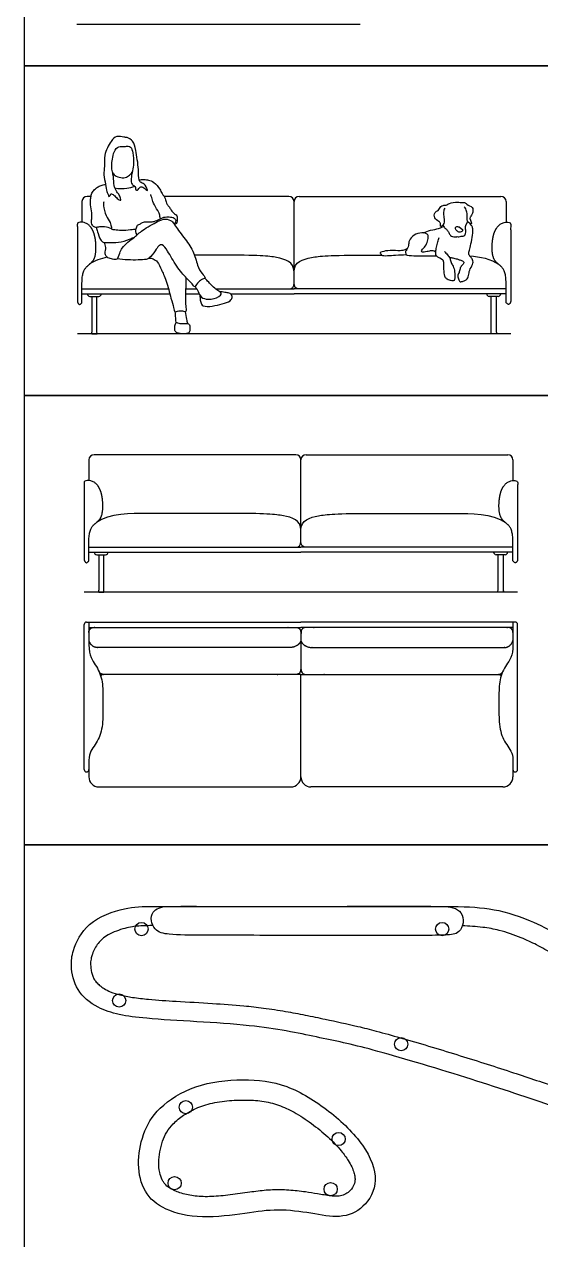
# Model space of a CAD drawing. Header units: metres. Extents: x 0 to 74.2, y -1.2 to 25.5.
# Drawn here: x 67.47 to 70.09, y 4.7 to 10.88 of the extents above; entities that cross this region are included whole.
import ezdxf

# ---------------------------------------------------------------- set-up
doc = ezdxf.new("R2010")
doc.units = ezdxf.units.M
doc.header["$MEASUREMENT"] = 0
for name, color, linetype, true_color in [('AG-DETAIL-DIAGRAM', 7, 'Continuous', 0xccff66), ('AG-DIAGRAM', 7, 'Continuous', 0xfecc66), ('AG-FURNITURE', 7, 'Continuous', 0x66ccff), ('AG-PEOPLE', 7, 'Continuous', 0xfc6666), ('X-VPRT', 6, 'Continuous', 0xff00ff)]:
    doc.layers.add(name, color=color, linetype=linetype, true_color=true_color)

msp = doc.modelspace()

# ---------------------------------------------------------------- linework, layer by layer
at = {"layer": 'AG-DETAIL-DIAGRAM'}
for centre in [(68.0642, 6.2823), (69.5935, 6.2823), (67.9506, 5.9187), (69.3845, 5.6968), (68.2898, 5.3768), (69.0666, 5.2147), (68.2328, 4.9904), (69.0262, 4.9599)]:
    msp.add_circle(centre, 0.0336, dxfattribs=at)
for points, knots in [([(68.1225, 6.2999), (68.1119, 6.2998), (68.0879, 6.2995), (68.0529, 6.2985), (68.0159, 6.2943), (67.9776, 6.2858), (67.9363, 6.2729), (67.8969, 6.2551), (67.8651, 6.2344), (67.8427, 6.2097), (67.8264, 6.1838), (67.8154, 6.1588), (67.8091, 6.1384), (67.8062, 6.123), (67.8051, 6.1085), (67.8057, 6.0906), (67.8081, 6.0698), (67.8135, 6.0482), (67.8219, 6.0289), (67.8346, 6.0115), (67.8519, 5.9949), (67.8757, 5.9779), (67.9101, 5.9604), (67.9589, 5.9452), (68.024, 5.9334), (68.0726, 5.9281), (68.0996, 5.9256), (68.1464, 5.9212), (68.2548, 5.9141), (68.4168, 5.9051), (68.5651, 5.8947), (68.6893, 5.881), (68.7931, 5.8651), (68.8977, 5.8452), (69.0198, 5.8196), (69.1407, 5.7939), (69.2676, 5.7616), (69.4361, 5.7146), (69.6638, 5.6457), (69.9287, 5.5614), (70.128, 5.4948), (70.26, 5.449), (70.3359, 5.4259), (70.3967, 5.4131), (70.4455, 5.4089), (70.4825, 5.4103), (70.5085, 5.415), (70.5256, 5.4205), (70.539, 5.4264), (70.5537, 5.4365), (70.5691, 5.4536), (70.5827, 5.477), (70.5938, 5.5072), (70.6018, 5.5424), (70.6049, 5.5735), (70.605, 5.6005), (70.6025, 5.6306), (70.5935, 5.6702), (70.5741, 5.7189), (70.5411, 5.7812), (70.5011, 5.8417), (70.4549, 5.9004), (70.3961, 5.9689), (70.3237, 6.0392), (70.2358, 6.1061), (70.1577, 6.1562), (70.0766, 6.2011), (69.9862, 6.2435), (69.8947, 6.2749), (69.8106, 6.2907), (69.7477, 6.2966), (69.7128, 6.298), (69.6957, 6.2985)], [18.043967, 18.043967, 18.043967, 18.043967, 18.148797, 18.279916, 18.388892, 18.51475, 18.665998, 18.814053, 18.938677, 19.037569, 19.140522, 19.23928, 19.305558, 19.350032, 19.39316, 19.448604, 19.52602, 19.599709, 19.666619, 19.732151, 19.811104, 19.901631, 20.019557, 20.189422, 20.403652, 20.670275, 20.670275, 20.670275, 21.132841, 21.739825, 22.266577, 22.596155, 22.969444, 23.299684, 23.644267, 24.197108, 24.516259, 24.933096, 25.918347, 26.857867, 27.669669, 27.986224, 28.233559, 28.450085, 28.59621, 28.714951, 28.814186, 28.855053, 28.891081, 28.958296, 29.029679, 29.115783, 29.223624, 29.345837, 29.469899, 29.531377, 29.611032, 29.766917, 29.929091, 30.126428, 30.460186, 30.641549, 30.86162, 31.348216, 31.632572, 31.947899, 32.26057, 32.544115, 32.930678, 33.210076, 33.384115, 33.552966, 33.552966, 33.552966, 33.552966]), ([(68.1717, 5.2036), (68.1655, 5.1861), (68.1562, 5.1506), (68.1504, 5.0969), (68.1544, 5.0484), (68.1653, 5.0141), (68.1772, 4.9937), (68.1916, 4.9762), (68.2127, 4.9613), (68.2403, 4.9482), (68.2801, 4.934), (68.3267, 4.9249), (68.3784, 4.9211), (68.438, 4.9219), (68.5174, 4.9298), (68.6097, 4.9437), (68.6851, 4.9534), (68.7367, 4.9562), (68.7749, 4.9564), (68.8273, 4.9542), (68.8908, 4.9471), (68.9621, 4.9356), (69.0128, 4.9264), (69.0495, 4.9235), (69.0729, 4.9242), (69.0976, 4.9304), (69.1227, 4.9481), (69.1419, 4.973), (69.1499, 4.9963), (69.1502, 5.0125), (69.1491, 5.026), (69.1443, 5.0467), (69.1331, 5.0748), (69.1126, 5.1123), (69.0736, 5.1649), (69.0108, 5.2287), (68.9301, 5.2946), (68.8462, 5.3495), (68.7752, 5.3834), (68.7056, 5.404), (68.6467, 5.4119), (68.5851, 5.4134), (68.5194, 5.4116), (68.4542, 5.4042), (68.3925, 5.3897), (68.3383, 5.3707), (68.2809, 5.3398), (68.2275, 5.2971), (68.1913, 5.2515), (68.1773, 5.2196), (68.1717, 5.2036)], [0, 0, 0, 0, 0.182491, 0.360129, 0.529855, 0.65905, 0.711608, 0.761134, 0.881189, 0.963153, 1.06162, 1.296377, 1.428238, 1.571629, 1.883175, 2.212492, 2.490298, 2.631744, 2.720704, 2.865686, 3.147493, 3.350202, 3.576124, 3.653798, 3.71258, 3.806139, 3.900391, 4.010799, 4.112518, 4.138245, 4.168767, 4.246721, 4.346525, 4.465989, 4.665678, 4.99032, 5.344549, 5.690328, 5.975657, 6.116388, 6.402965, 6.558501, 6.722875, 7.049694, 7.203071, 7.345545, 7.614207, 7.841678, 8.015586, 8.182662, 8.182662, 8.182662, 8.182662])]:
    msp.add_open_spline(points, degree=3, knots=knots, dxfattribs=at)
at = {"layer": 'AG-DIAGRAM'}
for points in [[(67.7349, 10.883), (69.1764, 10.883)], [(69.9417, 9.3094), (68.8399, 9.3094), (67.7382, 9.3094)], [(69.9766, 7.9958), (68.8749, 7.9958), (67.7731, 7.9958)]]:
    msp.add_lwpolyline(points, dxfattribs=at)
at = {"layer": 'AG-FURNITURE'}
for p, q in [((67.8077, 10.0079), (67.788, 10.0079)), ((68.8136, 10.0079), (68.1792, 10.0079)), ((68.8663, 10.0079), (69.8919, 10.0079)), ((67.7616, 9.538), (68.2016, 9.538)), ((68.2903, 9.538), (68.3443, 9.538)), ((68.44, 9.538), (68.8399, 9.538)), ((69.9182, 9.538), (68.8399, 9.538)), ((67.7616, 9.5126), (68.2084, 9.5126)), ((68.2892, 9.5126), (68.3578, 9.5126)), ((68.5161, 9.5126), (68.8399, 9.5126)), ((69.9182, 9.5126), (68.8399, 9.5126)), ((68.8485, 8.6943), (67.823, 8.6943)), ((68.9013, 8.6943), (69.9268, 8.6943)), ((67.7966, 8.2244), (68.8749, 8.2244)), ((69.9532, 8.2244), (68.8749, 8.2244)), ((67.7966, 8.199), (68.8749, 8.199)), ((69.9532, 8.199), (68.8749, 8.199))]:
    msp.add_line(p, q, dxfattribs=at)
for points in [[(68.8399, 9.6241), (68.8399, 9.9815)], [(68.8399, 9.6241), (68.8399, 9.9815)], [(68.8749, 8.3105), (68.8749, 8.668)], [(68.8749, 8.3105), (68.8749, 8.668)], [(67.7849, 7.8434), (67.7966, 7.8434), (67.7966, 7.8317)], [(67.7966, 7.8434), (68.8749, 7.8434)], [(67.7966, 7.8165), (68.8749, 7.8165)], [(69.9532, 7.8434), (68.8749, 7.8434)], [(69.9532, 7.8165), (68.8749, 7.8165)], [(69.9649, 7.8434), (69.9532, 7.8434), (69.9532, 7.8317)], [(68.8749, 7.5772), (67.8709, 7.5772)], [(68.8749, 7.5772), (69.8788, 7.5772)]]:
    msp.add_lwpolyline(points, dxfattribs=at)
for centre, radius, start, end in [((67.788, 9.9815), 0.0264, 90, 180), ((68.8136, 9.9815), 0.0264, 0, 90), ((68.8663, 9.9815), 0.0264, 90, 180), ((69.8919, 9.9815), 0.0264, 0, 90), ((67.8019, 9.5123), 0.0127, 180, 270), ((67.8471, 9.5123), 0.0127, 270, 0), ((69.8328, 9.5123), 0.0127, 180, 270), ((69.878, 9.5123), 0.0127, 270, 0), ((67.823, 8.668), 0.0264, 90, 180), ((68.8485, 8.668), 0.0264, 0, 90), ((68.9013, 8.668), 0.0264, 90, 180), ((69.9268, 8.668), 0.0264, 0, 90), ((67.8368, 8.1987), 0.0127, 180, 270), ((67.882, 8.1987), 0.0127, 270, 0), ((69.8677, 8.1987), 0.0127, 180, 270), ((69.9129, 8.1987), 0.0127, 270, 0), ((67.7849, 7.8317), 0.0117, 90, 180), ((69.9649, 7.8317), 0.0117, 360, 90), ((67.7849, 7.0932), 0.0117, 180, 270), ((67.7849, 7.0932), 0.0117, 270, 0), ((67.8474, 7.056), 0.0508, 180, 270), ((68.8241, 7.056), 0.0508, 270, 0), ((68.9257, 7.056), 0.0508, 180, 270), ((69.9024, 7.056), 0.0508, 270, 0), ((69.9649, 7.0932), 0.0117, 180, 270), ((69.9649, 7.0932), 0.0117, 270, 360)]:
    msp.add_arc(centre, radius, start, end, dxfattribs=at)
for points, degree in [([(67.7616, 9.9815), (67.7616, 9.9295), (67.7616, 9.8775)], 2), ([(69.9182, 9.9815), (69.9182, 9.9295), (69.9182, 9.8775)], 2), ([(69.7323, 9.7062), (69.7861, 9.7015), (69.842, 9.6903), (69.8797, 9.663)], 3), ([(67.8912, 9.6985), (67.8569, 9.6917), (67.8247, 9.6807), (67.8002, 9.663)], 3), ([(67.7892, 9.5126), (67.7892, 9.5124), (67.7892, 9.5123)], 2), ([(67.8019, 9.4996), (67.8245, 9.4996), (67.8471, 9.4996)], 2), ([(67.8598, 9.5123), (67.8598, 9.5124), (67.8598, 9.5126)], 2), ([(69.8201, 9.5123), (69.8201, 9.5124), (69.8201, 9.5126)], 2), ([(69.878, 9.4996), (69.8554, 9.4996), (69.8328, 9.4996)], 2), ([(69.8907, 9.5126), (69.8907, 9.5124), (69.8907, 9.5123)], 2), ([(67.7966, 8.668), (67.7966, 8.6159), (67.7966, 8.5639)], 2), ([(69.9532, 8.668), (69.9532, 8.6159), (69.9532, 8.5639)], 2), ([(67.8241, 8.199), (67.8241, 8.1989), (67.8241, 8.1987)], 2), ([(67.8368, 8.186), (67.8594, 8.186), (67.882, 8.186)], 2), ([(67.8947, 8.1987), (67.8947, 8.1989), (67.8947, 8.199)], 2), ([(69.855, 8.1987), (69.855, 8.1989), (69.855, 8.199)], 2), ([(69.9129, 8.186), (69.8903, 8.186), (69.8677, 8.186)], 2), ([(69.9256, 8.199), (69.9256, 8.1989), (69.9256, 8.1987)], 2), ([(67.7731, 7.0932), (67.7731, 7.3393), (67.7731, 7.5855), (67.7731, 7.8317)], 3), ([(67.7966, 7.8317), (67.7966, 7.7972), (67.7966, 7.7627), (67.7966, 7.7282)], 3), ([(69.9532, 7.8317), (69.9532, 7.7972), (69.9532, 7.7627), (69.9532, 7.7282)], 3), ([(69.9766, 7.0932), (69.9766, 7.3393), (69.9766, 7.5855), (69.9766, 7.8317)], 3), ([(67.7966, 7.7282), (67.7966, 7.6704), (67.8327, 7.6277), (67.8677, 7.5539), (67.8677, 7.4566), (67.8677, 7.4034), (67.8677, 7.2942), (67.831, 7.2176), (67.7966, 7.1789), (67.7966, 7.1413)], 3), ([(69.9532, 7.7282), (69.9532, 7.6704), (69.9171, 7.6277), (69.882, 7.5539), (69.882, 7.4566), (69.882, 7.4034), (69.882, 7.2942), (69.9187, 7.2176), (69.9532, 7.1789), (69.9532, 7.1413)], 3), ([(67.8709, 7.5772), (67.8542, 7.5772), (67.8588, 7.5626)], 2), ([(68.8749, 7.056), (68.8749, 7.3166), (68.8749, 7.5772)], 2), ([(68.8749, 7.056), (68.8749, 7.3166), (68.8749, 7.5772)], 2), ([(69.8788, 7.5772), (69.8956, 7.5772), (69.8909, 7.5626)], 2), ([(67.7966, 7.1413), (67.7966, 7.1253), (67.7966, 7.1092), (67.7966, 7.0932)], 3), ([(69.9532, 7.1413), (69.9532, 7.1253), (69.9532, 7.1092), (69.9532, 7.0932)], 3), ([(67.7966, 7.0932), (67.7966, 7.0746), (67.7966, 7.056)], 2), ([(69.9532, 7.0932), (69.9532, 7.0746), (69.9532, 7.056)], 2), ([(67.8474, 7.0052), (68.3357, 7.0052), (68.8241, 7.0052)], 2), ([(69.9024, 7.0052), (69.414, 7.0052), (68.9257, 7.0052)], 2), ([(68.0746, 5.2378), (68.0576, 5.1897), (68.0389, 5.0843), (68.0727, 4.9403), (68.1741, 4.8514), (68.367, 4.8058), (68.6045, 4.8383), (68.7551, 4.8609), (68.9302, 4.8385), (69.0759, 4.8082), (69.197, 4.8577), (69.2787, 4.9975), (69.2062, 5.1843), (69.0236, 5.3621), (68.802, 5.5), (68.5848, 5.5247), (68.3297, 5.4961), (68.1408, 5.3732), (68.0916, 5.286), (68.0746, 5.2378)], 3)]:
    msp.add_open_spline(points, degree=degree, dxfattribs=at)
for points, weights, degree, knots in [([(67.7616, 9.5666), (67.7616, 9.5345), (67.7616, 9.5024), (67.7616, 9.4704), (67.7616, 9.4671), (67.7604, 9.4641), (67.7494, 9.4587), (67.7462, 9.4588), (67.7433, 9.4602), (67.7383, 9.4713), (67.7382, 9.6026), (67.7382, 9.7338), (67.7382, 9.865), (67.7382, 9.8725), (67.7435, 9.8777), (67.7509, 9.8777), (67.7613, 9.8777), (67.779, 9.8745), (67.8009, 9.8619), (67.8255, 9.8253), (67.8355, 9.7542), (67.8289, 9.688), (67.8002, 9.6624), (67.7616, 9.6315), (67.7616, 9.5666)], [1, 1, 1, 1, 0.946544635026, 0.946544635026, 1, 0.946544635026, 0.946544635026, 1, 1, 1, 1, 0.804737854124, 0.804737854124, 1, 1, 1, 1, 1, 1, 1, 1, 1, 1], 3, [0, 0, 0, 0, 0.315731, 0.315731, 0.315731, 0.377717, 0.377717, 0.377717, 0.439703, 0.439703, 0.439703, 1.73137, 1.73137, 1.73137, 1.79682, 1.79682, 1.79682, 1.830514, 2.093539, 2.476006, 2.858473, 3.24094, 3.623407, 4.005874, 4.005874, 4.005874, 4.005874]), ([(69.9182, 9.5666), (69.9182, 9.5345), (69.9182, 9.5024), (69.9182, 9.4704), (69.9182, 9.4671), (69.9195, 9.4641), (69.9304, 9.4587), (69.9337, 9.4588), (69.9366, 9.4602), (69.9416, 9.4713), (69.9416, 9.6026), (69.9417, 9.7338), (69.9417, 9.865), (69.9417, 9.8725), (69.9364, 9.8777), (69.929, 9.8777), (69.9186, 9.8777), (69.9009, 9.8745), (69.879, 9.8619), (69.8544, 9.8253), (69.8444, 9.7542), (69.851, 9.688), (69.8797, 9.6624), (69.9182, 9.6315), (69.9182, 9.5666)], [1, 1, 1, 1, 0.946544635026, 0.946544635026, 1, 0.946544635026, 0.946544635026, 1, 1, 1, 1, 0.804737854124, 0.804737854124, 1, 1, 1, 1, 1, 1, 1, 1, 1, 1], 3, [0, 0, 0, 0, 0.315731, 0.315731, 0.315731, 0.377717, 0.377717, 0.377717, 0.439703, 0.439703, 0.439703, 1.73137, 1.73137, 1.73137, 1.79682, 1.79682, 1.79682, 1.830514, 2.093539, 2.476006, 2.858473, 3.24094, 3.623407, 4.005874, 4.005874, 4.005874, 4.005874]), ([(67.8118, 9.4996), (67.8118, 9.3851), (67.8118, 9.319), (67.8086, 9.319), (67.8118, 9.3094), (67.8245, 9.3094), (67.8372, 9.3094), (67.8404, 9.3094), (67.8372, 9.319), (67.8372, 9.3851), (67.8372, 9.4996)], [1, 1, 1, 0.707106781187, 1, 1, 1, 0.707106781187, 1, 1, 1], 2, [-1.061853, -1.061853, -1.061853, -0.628153, -0.628153, -0.584808, -0.584808, -0.501475, -0.501475, -0.45813, -0.45813, -0.02443, -0.02443, -0.02443]), ([(69.8681, 9.4996), (69.8681, 9.3851), (69.8681, 9.319), (69.8713, 9.319), (69.8681, 9.3094), (69.8554, 9.3094), (69.8427, 9.3094), (69.8395, 9.3094), (69.8427, 9.319), (69.8427, 9.3851), (69.8427, 9.4996)], [1, 1, 1, 0.707106781187, 1, 1, 1, 0.707106781187, 1, 1, 1], 2, [-1.061853, -1.061853, -1.061853, -0.628153, -0.628153, -0.584808, -0.584808, -0.501475, -0.501475, -0.45813, -0.45813, -0.02443, -0.02443, -0.02443]), ([(67.7966, 8.253), (67.7966, 8.2209), (67.7966, 8.1889), (67.7966, 8.1568), (67.7966, 8.1535), (67.7953, 8.1506), (67.7844, 8.1451), (67.7811, 8.1452), (67.7782, 8.1466), (67.7732, 8.1578), (67.7732, 8.289), (67.7732, 8.4202), (67.7731, 8.5515), (67.7731, 8.5589), (67.7784, 8.5642), (67.7858, 8.5642), (67.7962, 8.5642), (67.8139, 8.5609), (67.8358, 8.5483), (67.8604, 8.5117), (67.8704, 8.4406), (67.8639, 8.3744), (67.8351, 8.3489), (67.7966, 8.3179), (67.7966, 8.253)], [1, 1, 1, 1, 0.946544635026, 0.946544635026, 1, 0.946544635026, 0.946544635026, 1, 1, 1, 1, 0.804737854124, 0.804737854124, 1, 1, 1, 1, 1, 1, 1, 1, 1, 1], 3, [0, 0, 0, 0, 0.315731, 0.315731, 0.315731, 0.377717, 0.377717, 0.377717, 0.439703, 0.439703, 0.439703, 1.73137, 1.73137, 1.73137, 1.79682, 1.79682, 1.79682, 1.830514, 2.093539, 2.476006, 2.858473, 3.24094, 3.623407, 4.005874, 4.005874, 4.005874, 4.005874]), ([(69.9532, 8.253), (69.9532, 8.2209), (69.9532, 8.1889), (69.9532, 8.1568), (69.9532, 8.1535), (69.9544, 8.1506), (69.9654, 8.1451), (69.9686, 8.1452), (69.9715, 8.1466), (69.9766, 8.1578), (69.9766, 8.289), (69.9766, 8.4202), (69.9766, 8.5515), (69.9766, 8.5589), (69.9713, 8.5642), (69.9639, 8.5642), (69.9535, 8.5642), (69.9358, 8.5609), (69.9139, 8.5483), (69.8893, 8.5117), (69.8794, 8.4406), (69.8859, 8.3744), (69.9146, 8.3489), (69.9532, 8.3179), (69.9532, 8.253)], [1, 1, 1, 1, 0.946544635026, 0.946544635026, 1, 0.946544635026, 0.946544635026, 1, 1, 1, 1, 0.804737854124, 0.804737854124, 1, 1, 1, 1, 1, 1, 1, 1, 1, 1], 3, [0, 0, 0, 0, 0.315731, 0.315731, 0.315731, 0.377717, 0.377717, 0.377717, 0.439703, 0.439703, 0.439703, 1.73137, 1.73137, 1.73137, 1.79682, 1.79682, 1.79682, 1.830514, 2.093539, 2.476006, 2.858473, 3.24094, 3.623407, 4.005874, 4.005874, 4.005874, 4.005874]), ([(67.8467, 8.186), (67.8467, 8.0715), (67.8467, 8.0054), (67.8435, 8.0054), (67.8467, 7.9958), (67.8594, 7.9958), (67.8721, 7.9958), (67.8753, 7.9958), (67.8721, 8.0054), (67.8721, 8.0715), (67.8721, 8.186)], [1, 1, 1, 0.707106781187, 1, 1, 1, 0.707106781187, 1, 1, 1], 2, [-1.061853, -1.061853, -1.061853, -0.628153, -0.628153, -0.584808, -0.584808, -0.501475, -0.501475, -0.45813, -0.45813, -0.02443, -0.02443, -0.02443]), ([(69.903, 8.186), (69.903, 8.0715), (69.903, 8.0054), (69.9062, 8.0054), (69.903, 7.9958), (69.8903, 7.9958), (69.8776, 7.9958), (69.8744, 7.9958), (69.8776, 8.0054), (69.8776, 8.0715), (69.8776, 8.186)], [1, 1, 1, 0.707106781187, 1, 1, 1, 0.707106781187, 1, 1, 1], 2, [-1.061853, -1.061853, -1.061853, -0.628153, -0.628153, -0.584808, -0.584808, -0.501475, -0.501475, -0.45813, -0.45813, -0.02443, -0.02443, -0.02443]), ([(67.7966, 7.7911), (67.7966, 7.8165), (67.822, 7.8165), (68.3359, 7.8165), (68.8495, 7.8165), (68.8749, 7.8165), (68.8749, 7.7911), (68.8749, 7.765), (68.8749, 7.6026), (68.8749, 7.5772), (68.8495, 7.5772), (68.3359, 7.5772), (67.8709, 7.5772), (67.8572, 7.5772), (67.8497, 7.5887)], [1, 0.707106781187, 1, 1, 1, 0.707106781187, 1, 1, 1, 0.707106781187, 1, 1, 1, 0.81707796414, 0.862638317451], 2, [4.105585, 4.105585, 4.105585, 4.236484, 4.236484, 7.606126, 7.606126, 7.737026, 7.737026, 7.908648, 7.908648, 8.039547, 8.039547, 11.409189, 11.409189, 11.490941, 11.490941, 11.490941]), ([(69.9532, 7.7911), (69.9532, 7.8165), (69.9278, 7.8165), (69.4138, 7.8165), (68.9003, 7.8165), (68.8749, 7.8165), (68.8749, 7.7911), (68.8749, 7.765), (68.8749, 7.6026), (68.8749, 7.5772), (68.9003, 7.5772), (69.4138, 7.5772), (69.8788, 7.5772), (69.8926, 7.5772), (69.9001, 7.5887)], [1, 0.707106781187, 1, 1, 1, 0.707106781187, 1, 1, 1, 0.707106781187, 1, 1, 1, 0.81707796414, 0.862638317451], 2, [4.105585, 4.105585, 4.105585, 4.236484, 4.236484, 7.606126, 7.606126, 7.737026, 7.737026, 7.908648, 7.908648, 8.039547, 8.039547, 11.409189, 11.409189, 11.490941, 11.490941, 11.490941])]:
    msp.add_rational_spline(points, weights, degree=degree, knots=knots, dxfattribs=at)
for points, degree, knots in [([(68.8145, 9.538), (68.8315, 9.538), (68.8399, 9.5475), (68.8399, 9.5666), (68.8399, 9.5904), (68.8399, 9.6142), (68.8399, 9.6241), (68.8399, 9.6768), (68.7486, 9.7009), (68.6679, 9.7095), (68.4567, 9.7095), (68.4185, 9.7095), (68.3804, 9.7095), (68.3337, 9.7095)], 3, [0, 0, 0, 0, 0.177264, 0.177264, 0.177264, 0.411639, 0.411639, 0.411639, 1.069945, 1.728252, 1.728252, 1.728252, 2.104094, 2.104094, 2.104094, 2.104094]), ([(68.8654, 9.538), (68.8484, 9.538), (68.8399, 9.5475), (68.8399, 9.5666), (68.8399, 9.5904), (68.8399, 9.6142), (68.8399, 9.6241), (68.8399, 9.6768), (68.9313, 9.7009), (69.012, 9.7095), (69.2232, 9.7095), (69.2434, 9.7095), (69.2637, 9.7095), (69.2852, 9.7095)], 3, [0, 0, 0, 0, 0.177264, 0.177264, 0.177264, 0.411639, 0.411639, 0.411639, 1.069945, 1.728252, 1.728252, 1.728252, 1.927745, 1.927745, 1.927745, 1.927745]), ([(68.8494, 8.2244), (68.8664, 8.2244), (68.8749, 8.234), (68.8749, 8.253), (68.8749, 8.2768), (68.8749, 8.3006), (68.8749, 8.3105), (68.8749, 8.3632), (68.7835, 8.3873), (68.7029, 8.3959), (68.4917, 8.3959), (68.3982, 8.3959), (68.3048, 8.3959), (68.0865, 8.3959), (68.0164, 8.3959), (67.8994, 8.3959), (67.8351, 8.3495)], 3, [0, 0, 0, 0, 0.177264, 0.177264, 0.177264, 0.411639, 0.411639, 0.411639, 1.069945, 1.728252, 1.728252, 1.728252, 2.647913, 2.647913, 2.647913, 3.898804, 3.898804, 3.898804, 3.898804]), ([(68.9003, 8.2244), (68.8834, 8.2244), (68.8749, 8.234), (68.8749, 8.253), (68.8749, 8.2768), (68.8749, 8.3006), (68.8749, 8.3105), (68.8749, 8.3632), (68.9663, 8.3873), (69.0469, 8.3959), (69.2581, 8.3959), (69.3515, 8.3959), (69.445, 8.3959), (69.6633, 8.3959), (69.7333, 8.3959), (69.8503, 8.3959), (69.9146, 8.3495)], 3, [0, 0, 0, 0, 0.177264, 0.177264, 0.177264, 0.411639, 0.411639, 0.411639, 1.069945, 1.728252, 1.728252, 1.728252, 2.647913, 2.647913, 2.647913, 3.898804, 3.898804, 3.898804, 3.898804]), ([(68.8749, 7.7472), (68.8594, 7.7134), (68.8092, 7.7134), (68.3223, 7.7134), (67.8443, 7.7134), (67.8092, 7.7134), (67.7966, 7.75)], 2, [-0.286685, -0.286685, -0.286685, 0, 0, 3.092024, 3.092024, 3.328074, 3.328074, 3.328074]), ([(68.8749, 7.7472), (68.8904, 7.7134), (68.9405, 7.7134), (69.4275, 7.7134), (69.9054, 7.7134), (69.9406, 7.7134), (69.9532, 7.75)], 2, [-0.286685, -0.286685, -0.286685, 0, 0, 3.092024, 3.092024, 3.328074, 3.328074, 3.328074]), ([(68.0906, 5.8284), (68.2401, 5.8145), (68.6197, 5.804), (68.9755, 5.7289), (69.2136, 5.6798), (69.7062, 5.5318), (70.1241, 5.3942), (70.3821, 5.3021), (70.58, 5.3176), (70.6812, 5.422), (70.7196, 5.6291), (70.6486, 5.8015), (70.5331, 5.9673), (70.3449, 6.165), (70.0482, 6.3344), (69.8286, 6.3935), (69.589, 6.3999), (68.8467, 6.3964), (68.1457, 6.3989), (67.9852, 6.3956), (67.7869, 6.3266), (67.7129, 6.1813), (67.7035, 6.0866), (67.7263, 5.9703), (67.8543, 5.8617), (67.9847, 5.8382), (68.0906, 5.8284)], 3, [0, 0, 0, 0, 1.317346, 2.420036, 3.568533, 4.849759, 6.023412, 6.921489, 7.533268, 8.16255, 8.795426, 9.689966, 10.511737, 11.454236, 12.514627, 13.35576, 14.216159, 15.806943, 17.32578, 18.042459, 18.840202, 19.543784, 20.017408, 20.685705, 21.32804, 22.26172, 22.26172, 22.26172, 22.26172]), ([(68.1947, 6.3977), (68.1639, 6.3967), (68.1001, 6.3714), (68.1226, 6.2693), (68.2151, 6.2515), (68.401, 6.2505), (68.864, 6.2505), (69.26, 6.2489), (69.5711, 6.2489), (69.6949, 6.2567), (69.7159, 6.3813), (69.6282, 6.3981), (69.6006, 6.3973), (69.132, 6.3974), (68.6633, 6.3975), (68.1947, 6.3977)], 3, [0, 0, 0, 0, 0.386153, 0.919928, 1.416946, 2.185539, 3.414476, 4.626863, 5.661205, 6.018951, 6.521525, 6.992649, 6.992649, 6.992649, 11.605384, 11.605384, 11.605384, 11.605384])]:
    msp.add_open_spline(points, degree=degree, knots=knots, dxfattribs=at)
at = {"layer": 'AG-PEOPLE'}
for points, knots in [([(67.949, 10.2604), (67.9389, 10.257), (67.9202, 10.2346), (67.9101, 10.1634), (67.916, 10.1338), (67.9226, 10.1083), (67.9228, 10.0629), (67.9357, 10.035), (67.9487, 10.0193), (67.9585, 10.0005), (67.9617, 9.9844), (67.9379, 9.9972), (67.9273, 10.0154), (67.9067, 10.024), (67.9062, 10.013), (67.8966, 10.0043), (67.8945, 10.0187), (67.8867, 10.0328), (67.8826, 10.0709), (67.8684, 10.1178), (67.8787, 10.1625), (67.8707, 10.2187), (67.9071, 10.2881), (67.9357, 10.3196), (67.975, 10.3066), (67.9913, 10.3099), (68.0258, 10.289), (68.0357, 10.2409), (68.0515, 10.1478), (68.048, 10.0929), (68.0624, 10.0768), (68.0842, 10.0701), (68.0992, 10.0316), (68.0861, 10.0456), (68.0665, 10.0577), (68.0566, 10.0561), (68.0515, 10.0471), (68.0444, 10.0382), (68.0326, 10.0395), (68.0346, 10.0545), (68.0282, 10.0623), (68.0121, 10.0677), (68.0101, 10.0994), (68.0181, 10.1392), (68.0264, 10.1759), (68.0216, 10.2273), (68.0122, 10.2598), (67.9961, 10.2644), (67.9782, 10.2602), (67.9582, 10.2634), (67.949, 10.2604)], [0, 0, 0, 0, 0.345091, 0.828838, 1.142152, 1.432003, 1.817424, 2.132761, 2.391324, 2.662027, 2.83831, 3.090755, 3.376737, 3.610263, 3.774086, 3.942959, 4.121869, 4.356179, 4.707305, 5.108942, 5.489697, 5.917816, 6.421742, 6.779209, 7.123725, 7.359863, 7.695419, 8.095352, 8.662397, 9.078775, 9.318448, 9.601954, 9.909684, 10.084495, 10.372145, 10.539402, 10.718589, 10.910485, 11.075986, 11.279352, 11.455589, 11.67331, 11.978477, 12.347523, 12.701984, 13.117097, 13.437958, 13.649575, 13.896309, 14.209976, 14.209976, 14.209976, 14.209976]), ([(67.9171, 10.1299), (67.9206, 10.1242), (67.9288, 10.113), (67.9589, 10.1007), (67.9888, 10.1033), (68.0081, 10.1189), (68.0146, 10.1288), (68.0171, 10.1339)], [0, 0, 0, 0, 0.255714, 0.578119, 0.892152, 1.171452, 1.409616, 1.409616, 1.409616, 1.409616]), ([(68.0523, 10.0923), (68.0607, 10.0933), (68.0776, 10.0939), (68.1014, 10.092), (68.1281, 10.0811), (68.1589, 10.046), (68.1669, 10.0224), (68.1883, 9.9988), (68.1884, 9.9737), (68.2009, 9.9597), (68.2121, 9.9443), (68.2259, 9.9213), (68.2482, 9.9125), (68.2451, 9.886), (68.2461, 9.873), (68.2326, 9.8636)], [0, 0, 0, 0, 0.290472, 0.569309, 0.877943, 1.264174, 1.555552, 1.870201, 2.148662, 2.38884, 2.641431, 2.937357, 3.200726, 3.475406, 3.735126, 3.735126, 3.735126, 3.735126]), ([(67.872, 9.9804), (67.8713, 9.9736), (67.8696, 9.9598), (67.8816, 9.9083), (67.9064, 9.8775), (67.9112, 9.8532), (67.9133, 9.8419), (67.9012, 9.8489), (67.8669, 9.8545), (67.8463, 9.8531), (67.8264, 9.8477), (67.8133, 9.8609), (67.8093, 9.8736), (67.8119, 9.8956), (67.8122, 9.9352), (67.8029, 9.9737), (67.8061, 9.9986), (67.8093, 10.0193), (67.8204, 10.0397), (67.8398, 10.0551), (67.8581, 10.0648), (67.8738, 10.0681), (67.8816, 10.0686)], [0, 0, 0, 0, 0.258428, 0.667772, 1.036498, 1.319024, 1.471333, 1.648445, 1.994729, 2.266504, 2.515455, 2.746633, 2.950475, 3.214329, 3.578788, 3.941235, 4.224524, 4.48306, 4.756196, 5.040431, 5.30336, 5.583437, 5.583437, 5.583437, 5.583437]), ([(67.9291, 10.051), (67.949, 10.0471), (67.9903, 10.0468), (68.0168, 10.0549), (68.0296, 10.0599)], [0, 0, 0, 0, 0.4510938, 0.8215467, 0.8215467, 0.8215467, 0.8215467]), ([(68.1609, 9.8946), (68.1576, 9.9039), (68.1585, 9.9132), (68.1467, 9.9372), (68.1239, 9.9726), (68.1171, 10.0019), (68.1128, 10.0121), (68.1109, 10.017)], [0, 0, 0, 0, 0.210121, 0.535199, 0.955504, 1.300559, 1.552608, 1.552608, 1.552608, 1.552608]), ([(69.6062, 9.9487), (69.6032, 9.9423), (69.5979, 9.9282), (69.603, 9.9001), (69.6046, 9.8698), (69.5912, 9.8554), (69.5812, 9.8549), (69.5872, 9.872), (69.5752, 9.8806), (69.5517, 9.8968), (69.5525, 9.9283), (69.5741, 9.9355), (69.578, 9.9477), (69.5964, 9.9662), (69.6155, 9.9614), (69.6285, 9.9761), (69.672, 9.9809), (69.6929, 9.9755), (69.7078, 9.979), (69.7176, 9.9669), (69.7477, 9.9534), (69.7511, 9.9408), (69.7462, 9.9149), (69.7339, 9.9022), (69.7345, 9.8881), (69.7483, 9.8641), (69.7243, 9.8749), (69.7191, 9.8917), (69.7203, 9.9099), (69.7197, 9.9335), (69.711, 9.9483), (69.7056, 9.9546)], [0, 0, 0, 0, 0.26364, 0.57056, 0.884515, 1.125665, 1.260751, 1.470129, 1.679929, 1.980847, 2.272138, 2.52235, 2.724566, 3.003803, 3.238182, 3.478648, 3.852563, 4.124108, 4.32654, 4.547065, 4.868443, 5.066195, 5.354024, 5.588239, 5.805711, 6.049815, 6.273121, 6.514902, 6.7582, 7.033985, 7.320404, 7.320404, 7.320404, 7.320404]), ([(67.8727, 9.7746), (67.8769, 9.7662), (67.8852, 9.7493), (67.8741, 9.7183), (67.8866, 9.6969), (67.919, 9.6911), (67.9445, 9.6828), (67.9528, 9.7215), (67.9652, 9.7458), (67.9949, 9.7772), (68.0307, 9.8008), (68.0682, 9.8385), (68.1455, 9.8807), (68.1833, 9.8977), (68.2211, 9.8835), (68.2324, 9.8623), (68.2807, 9.796), (68.3302, 9.735), (68.3469, 9.6575), (68.3685, 9.6182), (68.3956, 9.5923), (68.373, 9.5876), (68.3595, 9.5792), (68.3401, 9.5561), (68.3353, 9.5447), (68.3197, 9.5669), (68.2912, 9.5923), (68.2404, 9.6531), (68.2003, 9.726), (68.1736, 9.7671), (68.1492, 9.7571), (68.1363, 9.7309), (68.1039, 9.6934), (68.0882, 9.6846), (67.998, 9.6835), (67.9582, 9.6876), (67.9405, 9.6901)], [0, 0, 0, 0, 0.305417, 0.63471, 0.911801, 1.12413, 1.382969, 1.709622, 2.020435, 2.39114, 2.766017, 3.190344, 3.731625, 4.103129, 4.43972, 4.717297, 5.22901, 5.753658, 6.254123, 6.651697, 6.947236, 7.165682, 7.41117, 7.728189, 7.884966, 8.141091, 8.506625, 9.019672, 9.560205, 9.931077, 10.17928, 10.496319, 10.89199, 11.139175, 11.689, 12.082942, 12.082942, 12.082942, 12.082942]), ([(68.0415, 9.8121), (68.0344, 9.8237), (68.0361, 9.8441), (68.0423, 9.8628), (68.0596, 9.8684), (68.0734, 9.8801), (68.097, 9.8788), (68.1111, 9.8785), (68.1291, 9.8794), (68.1562, 9.8926), (68.1783, 9.9024), (68.1925, 9.9038), (68.2182, 9.9037), (68.2404, 9.8932), (68.2376, 9.8776), (68.2328, 9.8708), (68.2297, 9.8681)], [0, 0, 0, 0, 0.299971, 0.563707, 0.808431, 1.062028, 1.349071, 1.577733, 1.828228, 2.163005, 2.45787, 2.684172, 2.993341, 3.273492, 3.486535, 3.697622, 3.697622, 3.697622, 3.697622]), ([(67.8352, 9.8505), (67.8366, 9.843), (67.8396, 9.8288), (67.8535, 9.7875), (67.8692, 9.7719), (67.9087, 9.7741), (67.9602, 9.773), (68.0125, 9.7945), (68.0235, 9.7989), (68.0287, 9.8012)], [0, 0, 0, 0, 0.274499, 0.646924, 0.904506, 1.25197, 1.682351, 2.107531, 2.346669, 2.346669, 2.346669, 2.346669]), ([(67.9104, 9.8442), (67.9143, 9.8389), (67.9316, 9.8399), (67.9601, 9.8345), (68.0091, 9.8383), (68.0276, 9.8415), (68.0369, 9.8433)], [0, 0, 0, 0, 0.258652, 0.613009, 1.049292, 1.386048, 1.386048, 1.386048, 1.386048]), ([(69.4972, 9.8223), (69.5092, 9.8278), (69.5326, 9.8377), (69.5748, 9.8426), (69.5869, 9.8485), (69.5998, 9.855)], [0, 0, 0, 0, 0.427659, 0.86742, 1.1459, 1.1459, 1.1459, 1.1459]), ([(69.598, 9.8639), (69.6015, 9.8518), (69.6085, 9.8458), (69.6211, 9.8354), (69.629, 9.8199), (69.6372, 9.8026), (69.6634, 9.8014), (69.6699, 9.8043), (69.6786, 9.8015), (69.6895, 9.8071), (69.6994, 9.8043), (69.7105, 9.809), (69.7155, 9.8319), (69.7089, 9.85), (69.7134, 9.8604), (69.7243, 9.8796)], [0, 0, 0, 0, 0.235485, 0.506059, 0.785012, 1.068459, 1.393121, 1.571511, 1.76151, 1.989683, 2.199109, 2.412464, 2.724078, 3.020524, 3.269272, 3.269272, 3.269272, 3.269272]), ([(69.63, 9.6984), (69.6356, 9.6972), (69.6465, 9.6947), (69.6695, 9.6902), (69.683, 9.6847), (69.6996, 9.6791), (69.707, 9.6685), (69.6918, 9.6567), (69.6825, 9.6408), (69.6807, 9.6196), (69.6686, 9.6041), (69.6776, 9.5838), (69.6833, 9.5709), (69.7011, 9.5776), (69.7177, 9.5822), (69.7298, 9.6062), (69.7297, 9.6341), (69.7505, 9.6597), (69.751, 9.6866), (69.7369, 9.7006), (69.7262, 9.7127), (69.7305, 9.7299), (69.7368, 9.7571), (69.748, 9.7981), (69.7502, 9.8383), (69.7463, 9.8543), (69.7398, 9.865), (69.7338, 9.8713)], [0, 0, 0, 0, 0.24051, 0.516486, 0.743334, 0.982877, 1.1597, 1.393569, 1.645368, 1.908578, 2.153406, 2.417469, 2.613832, 2.844214, 3.084536, 3.370051, 3.674949, 4.001131, 4.286403, 4.539091, 4.760576, 4.989587, 5.295746, 5.681336, 6.044666, 6.27809, 6.513066, 6.513066, 6.513066, 6.513066]), ([(69.6791, 9.8534), (69.6743, 9.8537), (69.6618, 9.8568), (69.6585, 9.8423), (69.6702, 9.83), (69.6773, 9.8253), (69.6908, 9.8264), (69.6965, 9.8326), (69.6993, 9.8409), (69.6791, 9.8534)], [0, 0, 0, 0, 0.309529, 0.562332, 0.878836, 1.111569, 1.386284, 1.610624, 1.89222, 1.89222, 1.89222, 1.89222]), ([(69.5611, 9.7251), (69.5488, 9.7318), (69.5363, 9.7318), (69.5188, 9.7273), (69.4854, 9.7214), (69.4893, 9.7376), (69.5098, 9.7545), (69.5189, 9.7791), (69.5254, 9.8059), (69.5149, 9.8215), (69.4783, 9.825), (69.4401, 9.8078), (69.4209, 9.7774), (69.425, 9.7587), (69.412, 9.7326), (69.4047, 9.7293), (69.4069, 9.7138), (69.4159, 9.7074), (69.4646, 9.7052), (69.4991, 9.7065), (69.5391, 9.7057), (69.5558, 9.7055), (69.5642, 9.7054)], [0, 0, 0, 0, 0.231616, 0.504152, 0.814274, 0.994407, 1.298338, 1.607338, 1.908442, 2.13876, 2.482158, 2.867362, 3.203108, 3.461603, 3.767878, 3.925855, 4.137237, 4.322805, 4.725452, 5.092873, 5.458962, 5.755692, 5.755692, 5.755692, 5.755692]), ([(69.5641, 9.7494), (69.566, 9.7585), (69.5703, 9.7765), (69.5749, 9.792), (69.5774, 9.7996)], [0, 0, 0, 0, 0.301937, 0.5835284, 0.5835284, 0.5835284, 0.5835284]), ([(69.4169, 9.7436), (69.4127, 9.7404), (69.4027, 9.7346), (69.3789, 9.7301), (69.3283, 9.7352), (69.2904, 9.7279), (69.2762, 9.722), (69.2799, 9.7176), (69.283, 9.7021), (69.3609, 9.7114), (69.3921, 9.7107), (69.4104, 9.7118)], [0, 0, 0, 0, 0.228434, 0.505598, 0.918839, 1.283734, 1.474518, 1.584336, 1.768335, 2.24785, 2.673317, 2.673317, 2.673317, 2.673317]), ([(69.6048, 9.728), (69.6074, 9.7252), (69.6123, 9.72), (69.6281, 9.7013), (69.6339, 9.6928), (69.6378, 9.6698), (69.6507, 9.6542), (69.6575, 9.6244), (69.6579, 9.5956), (69.6562, 9.5784), (69.6407, 9.5768), (69.6181, 9.5864), (69.6064, 9.5964), (69.6029, 9.6275), (69.6, 9.667), (69.6024, 9.6874), (69.5575, 9.7013), (69.5618, 9.7268), (69.5621, 9.742), (69.5641, 9.7494)], [-4.547218, -4.547218, -4.547218, -4.547218, -4.353666, -4.076231, -3.886089, -3.62049, -3.361348, -3.047558, -2.732991, -2.51736, -2.313994, -2.031318, -1.815406, -1.499649, -1.133837, -0.896818, -0.540713, -0.275809, 0, 0, 0, 0]), ([(68.1021, 9.6937), (68.1092, 9.6941), (68.124, 9.692), (68.1511, 9.6741), (68.1663, 9.6284), (68.187, 9.5965), (68.2148, 9.4864), (68.227, 9.4472), (68.2316, 9.4172), (68.2425, 9.4228), (68.2666, 9.4294), (68.2855, 9.42), (68.2946, 9.4255), (68.2894, 9.454), (68.2884, 9.5371), (68.2929, 9.55), (68.2915, 9.5813), (68.2906, 9.5949)], [0, 0, 0, 0, 0.266251, 0.566194, 1.047216, 1.642809, 2.122129, 2.523432, 2.798593, 3.006856, 3.313885, 3.596429, 3.740843, 4.018779, 4.507239, 4.959775, 5.263057, 5.263057, 5.263057, 5.263057]), ([(68.3373, 9.5501), (68.3422, 9.5412), (68.3531, 9.5248), (68.3662, 9.4908), (68.4033, 9.4834), (68.4401, 9.488), (68.4745, 9.5058), (68.4675, 9.5223), (68.4448, 9.5302), (68.4054, 9.5725), (68.393, 9.5852), (68.3867, 9.5922)], [0, 0, 0, 0, 0.315837, 0.645655, 0.991987, 1.336898, 1.932559, 2.141685, 2.42812, 2.860451, 3.166063, 3.166063, 3.166063, 3.166063]), ([(68.3612, 9.5069), (68.3609, 9.5012), (68.3614, 9.4897), (68.3651, 9.4709), (68.3748, 9.4456), (68.4275, 9.4493), (68.4729, 9.4601), (68.5161, 9.4735), (68.5268, 9.4925), (68.5241, 9.5049), (68.5114, 9.5189), (68.4892, 9.5182), (68.4703, 9.5238), (68.4638, 9.5225)], [0, 0, 0, 0, 0.237832, 0.518702, 0.791035, 1.172083, 1.580105, 1.962212, 2.208794, 2.401686, 2.639752, 2.9068, 3.163186, 3.163186, 3.163186, 3.163186]), ([(68.2398, 9.3666), (68.2392, 9.3806), (68.2379, 9.4001), (68.2364, 9.4164), (68.236, 9.4202)], [0, 0, 0, 0, 0.394494, 0.5163925, 0.5163925, 0.5163925, 0.5163925]), ([(68.2994, 9.361), (68.2978, 9.3681), (68.2947, 9.3828), (68.2907, 9.4085), (68.2888, 9.4225)], [0.0631598, 0.0631598, 0.0631598, 0.0631598, 0.3251573, 0.6404734, 0.6404734, 0.6404734, 0.6404734]), ([(68.2398, 9.3666), (68.2343, 9.3575), (68.2342, 9.346), (68.2319, 9.325), (68.2455, 9.3114), (68.2773, 9.3081), (68.3077, 9.3115), (68.3111, 9.3288), (68.3108, 9.358), (68.2941, 9.3635), (68.2606, 9.3587), (68.2439, 9.3675), (68.2398, 9.3666)], [0, 0, 0, 0, 0.253459, 0.536992, 0.777308, 1.156349, 1.493893, 1.752866, 2.05073, 2.29866, 2.683718, 2.978439, 2.978439, 2.978439, 2.978439])]:
    msp.add_open_spline(points, degree=3, knots=knots, dxfattribs=at)
at = {"layer": 'X-VPRT'}
for points in [[(67.4683, 12.806), (67.4683, 10.6724), (71.1259, 10.6724), (71.1259, 12.806)], [(67.4683, 10.6724), (67.4683, 8.996), (70.2115, 8.996), (70.2115, 10.6724)], [(67.4683, 8.996), (67.4683, 6.71), (72.6753, 6.71), (72.6753, 8.996)], [(67.4683, 6.71), (67.4683, 3.3572), (74.1739, 3.3572), (74.1739, 6.71)]]:
    msp.add_lwpolyline(points, close=True, dxfattribs=at)

doc.saveas('drawing.dxf')
